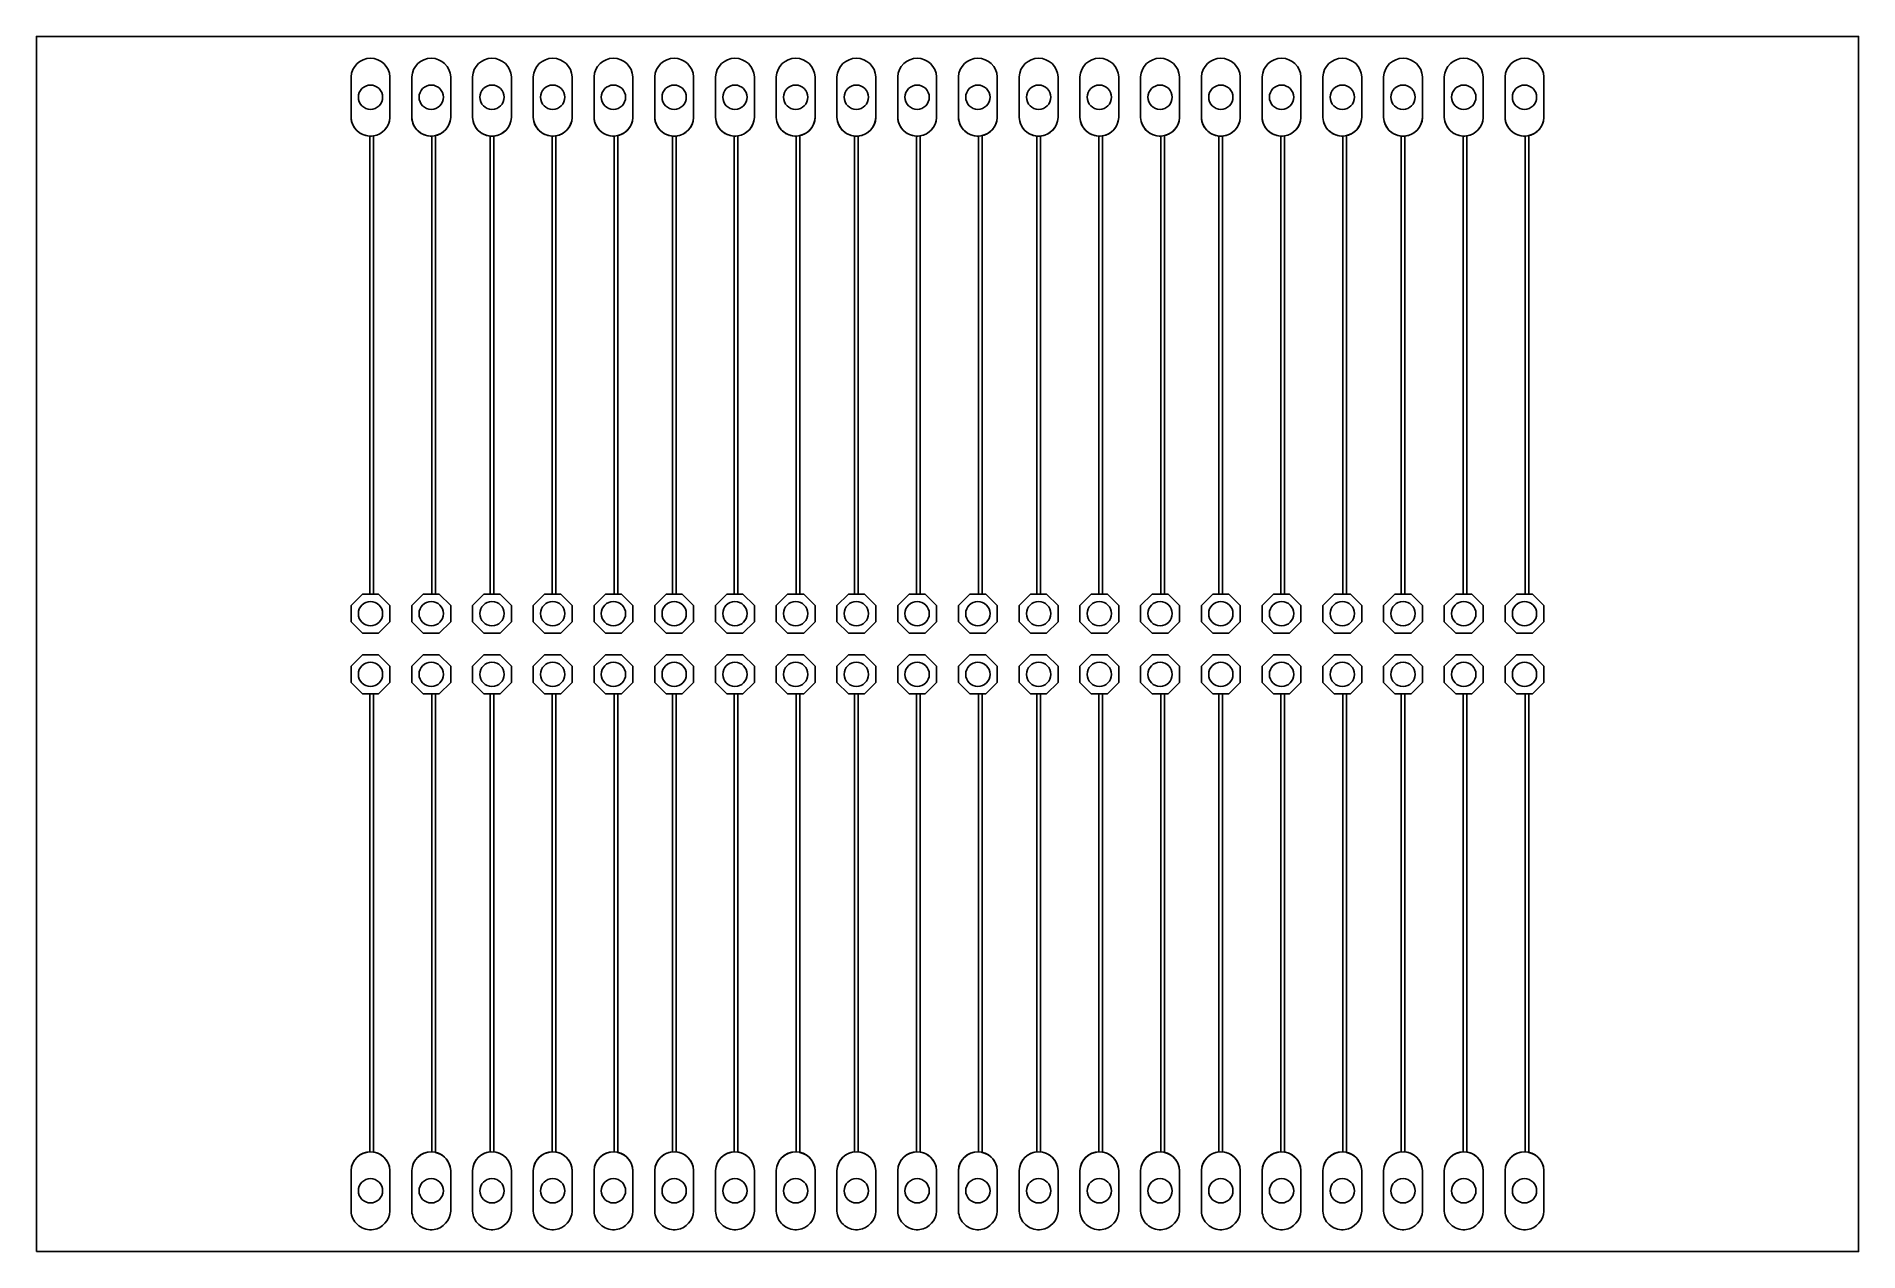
# Model space of a CAD drawing. Header units: millimetres. Extents: x 10.2 to 86.4, y 12.7 to 63.5.
import ezdxf

# ---------------------------------------------------------------- set-up
doc = ezdxf.new("R2010")
doc.units = ezdxf.units.MM

msp = doc.modelspace()

# ---------------------------------------------------------------- linework, layer by layer
at = {"layer": '16_copper'}
for points in [[(24.249, 59.342, 0.357805), (24.943, 60.107), (24.943, 61.813, 0.952078), (23.317, 61.813), (23.317, 60.107), (23.325, 60.028), (23.341, 59.949), (23.364, 59.873), (23.394, 59.799), (23.432, 59.729), (23.476, 59.662), (23.527, 59.601), (23.584, 59.544), (23.645, 59.494), (23.712, 59.449), (23.782, 59.412), (23.856, 59.381), (23.932, 59.358), (24.011, 59.342), (24.09, 59.334), (24.17, 59.334)], [(26.789, 59.342, 0.357805), (27.483, 60.107), (27.483, 61.813, 0.952078), (25.857, 61.813), (25.857, 60.107), (25.865, 60.028), (25.881, 59.949), (25.904, 59.873), (25.934, 59.799), (25.972, 59.729), (26.016, 59.662), (26.067, 59.601), (26.123, 59.544), (26.185, 59.494), (26.252, 59.449), (26.322, 59.412), (26.396, 59.381), (26.472, 59.358), (26.551, 59.342), (26.63, 59.334), (26.71, 59.334)], [(29.329, 59.342, 0.357805), (30.023, 60.107), (30.023, 61.813, 0.952078), (28.397, 61.813), (28.397, 60.107), (28.405, 60.028), (28.421, 59.949), (28.444, 59.873), (28.474, 59.799), (28.512, 59.729), (28.556, 59.662), (28.607, 59.601), (28.664, 59.544), (28.725, 59.494), (28.792, 59.449), (28.862, 59.412), (28.936, 59.381), (29.012, 59.358), (29.091, 59.342), (29.17, 59.334), (29.25, 59.334)], [(31.869, 59.342, 0.357805), (32.563, 60.107), (32.563, 61.813, 0.952078), (30.937, 61.813), (30.937, 60.107), (30.945, 60.028), (30.961, 59.949), (30.984, 59.873), (31.014, 59.799), (31.052, 59.729), (31.096, 59.662), (31.147, 59.601), (31.204, 59.544), (31.265, 59.494), (31.332, 59.449), (31.402, 59.412), (31.476, 59.381), (31.552, 59.358), (31.631, 59.342), (31.71, 59.334), (31.79, 59.334)], [(34.409, 59.342, 0.357805), (35.103, 60.107), (35.103, 61.813, 0.952078), (33.477, 61.813), (33.477, 60.107), (33.485, 60.028), (33.501, 59.949), (33.524, 59.873), (33.554, 59.799), (33.592, 59.729), (33.636, 59.662), (33.687, 59.601), (33.744, 59.544), (33.805, 59.494), (33.872, 59.449), (33.942, 59.412), (34.016, 59.381), (34.092, 59.358), (34.171, 59.342), (34.25, 59.334), (34.33, 59.334)], [(36.949, 59.342, 0.357805), (37.643, 60.107), (37.643, 61.813, 0.952078), (36.017, 61.813), (36.017, 60.107), (36.025, 60.028), (36.041, 59.949), (36.064, 59.873), (36.094, 59.799), (36.132, 59.729), (36.176, 59.662), (36.227, 59.601), (36.284, 59.544), (36.345, 59.494), (36.412, 59.449), (36.482, 59.412), (36.556, 59.381), (36.632, 59.358), (36.711, 59.342), (36.79, 59.334), (36.87, 59.334)], [(39.489, 59.342, 0.357805), (40.183, 60.107), (40.183, 61.813, 0.952078), (38.557, 61.813), (38.557, 60.107), (38.565, 60.028), (38.581, 59.949), (38.604, 59.873), (38.634, 59.799), (38.672, 59.729), (38.716, 59.662), (38.767, 59.601), (38.824, 59.544), (38.885, 59.494), (38.952, 59.449), (39.022, 59.412), (39.096, 59.381), (39.172, 59.358), (39.251, 59.342), (39.33, 59.334), (39.41, 59.334)], [(42.029, 59.342, 0.357805), (42.723, 60.107), (42.723, 61.813, 0.952078), (41.097, 61.813), (41.097, 60.107), (41.105, 60.028), (41.121, 59.949), (41.144, 59.873), (41.174, 59.799), (41.212, 59.729), (41.256, 59.662), (41.307, 59.601), (41.364, 59.544), (41.425, 59.494), (41.492, 59.449), (41.562, 59.412), (41.636, 59.381), (41.712, 59.358), (41.791, 59.342), (41.87, 59.334), (41.95, 59.334)], [(44.569, 59.342, 0.357805), (45.263, 60.107), (45.263, 61.813, 0.952078), (43.637, 61.813), (43.637, 60.107), (43.645, 60.028), (43.661, 59.949), (43.684, 59.873), (43.714, 59.799), (43.752, 59.729), (43.796, 59.662), (43.847, 59.601), (43.904, 59.544), (43.965, 59.494), (44.032, 59.449), (44.102, 59.412), (44.176, 59.381), (44.252, 59.358), (44.331, 59.342), (44.41, 59.334), (44.49, 59.334)], [(47.109, 59.342, 0.357805), (47.803, 60.107), (47.803, 61.813, 0.952078), (46.177, 61.813), (46.177, 60.107), (46.185, 60.028), (46.201, 59.949), (46.224, 59.873), (46.254, 59.799), (46.292, 59.729), (46.336, 59.662), (46.387, 59.601), (46.444, 59.544), (46.505, 59.494), (46.572, 59.449), (46.642, 59.412), (46.716, 59.381), (46.792, 59.358), (46.871, 59.342), (46.95, 59.334), (47.03, 59.334)], [(49.649, 59.342, 0.357805), (50.343, 60.107), (50.343, 61.813, 0.952078), (48.717, 61.813), (48.717, 60.107), (48.725, 60.028), (48.741, 59.949), (48.764, 59.873), (48.794, 59.799), (48.832, 59.729), (48.876, 59.662), (48.927, 59.601), (48.983, 59.544), (49.045, 59.494), (49.112, 59.449), (49.182, 59.412), (49.256, 59.381), (49.332, 59.358), (49.411, 59.342), (49.49, 59.334), (49.57, 59.334)], [(52.189, 59.342, 0.357805), (52.883, 60.107), (52.883, 61.813, 0.952078), (51.257, 61.813), (51.257, 60.107), (51.265, 60.028), (51.281, 59.949), (51.304, 59.873), (51.334, 59.799), (51.372, 59.729), (51.416, 59.662), (51.467, 59.601), (51.524, 59.544), (51.585, 59.494), (51.652, 59.449), (51.722, 59.412), (51.796, 59.381), (51.872, 59.358), (51.951, 59.342), (52.03, 59.334), (52.11, 59.334)], [(54.729, 59.342, 0.357805), (55.423, 60.107), (55.423, 61.813, 0.952078), (53.797, 61.813), (53.797, 60.107), (53.805, 60.028), (53.821, 59.949), (53.844, 59.873), (53.874, 59.799), (53.912, 59.729), (53.956, 59.662), (54.007, 59.601), (54.064, 59.544), (54.125, 59.494), (54.192, 59.449), (54.262, 59.412), (54.336, 59.381), (54.412, 59.358), (54.491, 59.342), (54.57, 59.334), (54.65, 59.334)], [(57.269, 59.342, 0.357805), (57.963, 60.107), (57.963, 61.813, 0.952078), (56.337, 61.813), (56.337, 60.107), (56.345, 60.028), (56.361, 59.949), (56.384, 59.873), (56.414, 59.799), (56.452, 59.729), (56.496, 59.662), (56.547, 59.601), (56.604, 59.544), (56.665, 59.494), (56.732, 59.449), (56.802, 59.412), (56.876, 59.381), (56.952, 59.358), (57.031, 59.342), (57.11, 59.334), (57.19, 59.334)], [(59.809, 59.342, 0.357805), (60.503, 60.107), (60.503, 61.813, 0.952078), (58.877, 61.813), (58.877, 60.107), (58.885, 60.028), (58.901, 59.949), (58.924, 59.873), (58.954, 59.799), (58.992, 59.729), (59.036, 59.662), (59.087, 59.601), (59.144, 59.544), (59.205, 59.494), (59.272, 59.449), (59.342, 59.412), (59.416, 59.381), (59.492, 59.358), (59.571, 59.342), (59.65, 59.334), (59.73, 59.334)], [(62.349, 59.342, 0.357805), (63.043, 60.107), (63.043, 61.813, 0.952078), (61.417, 61.813), (61.417, 60.107), (61.425, 60.028), (61.441, 59.949), (61.464, 59.873), (61.494, 59.799), (61.532, 59.729), (61.576, 59.662), (61.627, 59.601), (61.684, 59.544), (61.745, 59.494), (61.812, 59.449), (61.882, 59.412), (61.956, 59.381), (62.032, 59.358), (62.111, 59.342), (62.19, 59.334), (62.27, 59.334)], [(64.889, 59.342, 0.357805), (65.583, 60.107), (65.583, 61.813, 0.952078), (63.957, 61.813), (63.957, 60.107), (63.965, 60.028), (63.981, 59.949), (64.004, 59.873), (64.034, 59.799), (64.072, 59.729), (64.116, 59.662), (64.167, 59.601), (64.224, 59.544), (64.285, 59.494), (64.352, 59.449), (64.422, 59.412), (64.496, 59.381), (64.572, 59.358), (64.651, 59.342), (64.73, 59.334), (64.81, 59.334)], [(67.429, 59.342, 0.357805), (68.123, 60.107), (68.123, 61.813, 0.952078), (66.497, 61.813), (66.497, 60.107), (66.505, 60.028), (66.521, 59.949), (66.544, 59.873), (66.574, 59.799), (66.612, 59.729), (66.656, 59.662), (66.707, 59.601), (66.764, 59.544), (66.825, 59.494), (66.892, 59.449), (66.962, 59.412), (67.036, 59.381), (67.112, 59.358), (67.191, 59.342), (67.27, 59.334), (67.35, 59.334)], [(69.969, 59.342, 0.357805), (70.663, 60.107), (70.663, 61.813, 0.952078), (69.037, 61.813), (69.037, 60.107), (69.045, 60.028), (69.061, 59.949), (69.084, 59.873), (69.114, 59.799), (69.152, 59.729), (69.196, 59.662), (69.247, 59.601), (69.303, 59.544), (69.365, 59.494), (69.432, 59.449), (69.502, 59.412), (69.576, 59.381), (69.652, 59.358), (69.731, 59.342), (69.81, 59.334), (69.89, 59.334)], [(72.509, 59.342, 0.357805), (73.203, 60.107), (73.203, 61.813, 0.952078), (71.577, 61.813), (71.577, 60.107), (71.585, 60.028), (71.601, 59.949), (71.624, 59.873), (71.654, 59.799), (71.692, 59.729), (71.736, 59.662), (71.787, 59.601), (71.844, 59.544), (71.905, 59.494), (71.972, 59.449), (72.042, 59.412), (72.116, 59.381), (72.192, 59.358), (72.271, 59.342), (72.35, 59.334), (72.43, 59.334)], [(24.249, 13.622, 0.357805), (24.943, 14.387), (24.943, 16.093, 0.952078), (23.317, 16.093), (23.317, 14.387), (23.325, 14.308), (23.341, 14.229), (23.364, 14.153), (23.394, 14.079), (23.432, 14.009), (23.476, 13.942), (23.527, 13.881), (23.584, 13.824), (23.645, 13.774), (23.712, 13.729), (23.782, 13.692), (23.856, 13.661), (23.932, 13.638), (24.011, 13.622), (24.09, 13.614), (24.17, 13.614)], [(26.789, 13.622, 0.357805), (27.483, 14.387), (27.483, 16.093, 0.952078), (25.857, 16.093), (25.857, 14.387), (25.865, 14.308), (25.881, 14.229), (25.904, 14.153), (25.934, 14.079), (25.972, 14.009), (26.016, 13.942), (26.067, 13.881), (26.123, 13.824), (26.185, 13.774), (26.252, 13.729), (26.322, 13.692), (26.396, 13.661), (26.472, 13.638), (26.551, 13.622), (26.63, 13.614), (26.71, 13.614)], [(29.329, 13.622, 0.357805), (30.023, 14.387), (30.023, 16.093, 0.952078), (28.397, 16.093), (28.397, 14.387), (28.405, 14.308), (28.421, 14.229), (28.444, 14.153), (28.474, 14.079), (28.512, 14.009), (28.556, 13.942), (28.607, 13.881), (28.664, 13.824), (28.725, 13.774), (28.792, 13.729), (28.862, 13.692), (28.936, 13.661), (29.012, 13.638), (29.091, 13.622), (29.17, 13.614), (29.25, 13.614)], [(31.869, 13.622, 0.357805), (32.563, 14.387), (32.563, 16.093, 0.952078), (30.937, 16.093), (30.937, 14.387), (30.945, 14.308), (30.961, 14.229), (30.984, 14.153), (31.014, 14.079), (31.052, 14.009), (31.096, 13.942), (31.147, 13.881), (31.204, 13.824), (31.265, 13.774), (31.332, 13.729), (31.402, 13.692), (31.476, 13.661), (31.552, 13.638), (31.631, 13.622), (31.71, 13.614), (31.79, 13.614)], [(34.409, 13.622, 0.357805), (35.103, 14.387), (35.103, 16.093, 0.952078), (33.477, 16.093), (33.477, 14.387), (33.485, 14.308), (33.501, 14.229), (33.524, 14.153), (33.554, 14.079), (33.592, 14.009), (33.636, 13.942), (33.687, 13.881), (33.744, 13.824), (33.805, 13.774), (33.872, 13.729), (33.942, 13.692), (34.016, 13.661), (34.092, 13.638), (34.171, 13.622), (34.25, 13.614), (34.33, 13.614)], [(36.949, 13.622, 0.357805), (37.643, 14.387), (37.643, 16.093, 0.952078), (36.017, 16.093), (36.017, 14.387), (36.025, 14.308), (36.041, 14.229), (36.064, 14.153), (36.094, 14.079), (36.132, 14.009), (36.176, 13.942), (36.227, 13.881), (36.284, 13.824), (36.345, 13.774), (36.412, 13.729), (36.482, 13.692), (36.556, 13.661), (36.632, 13.638), (36.711, 13.622), (36.79, 13.614), (36.87, 13.614)], [(39.489, 13.622, 0.357805), (40.183, 14.387), (40.183, 16.093, 0.952078), (38.557, 16.093), (38.557, 14.387), (38.565, 14.308), (38.581, 14.229), (38.604, 14.153), (38.634, 14.079), (38.672, 14.009), (38.716, 13.942), (38.767, 13.881), (38.824, 13.824), (38.885, 13.774), (38.952, 13.729), (39.022, 13.692), (39.096, 13.661), (39.172, 13.638), (39.251, 13.622), (39.33, 13.614), (39.41, 13.614)], [(42.029, 13.622, 0.357805), (42.723, 14.387), (42.723, 16.093, 0.952078), (41.097, 16.093), (41.097, 14.387), (41.105, 14.308), (41.121, 14.229), (41.144, 14.153), (41.174, 14.079), (41.212, 14.009), (41.256, 13.942), (41.307, 13.881), (41.364, 13.824), (41.425, 13.774), (41.492, 13.729), (41.562, 13.692), (41.636, 13.661), (41.712, 13.638), (41.791, 13.622), (41.87, 13.614), (41.95, 13.614)], [(44.569, 13.622, 0.357805), (45.263, 14.387), (45.263, 16.093, 0.952078), (43.637, 16.093), (43.637, 14.387), (43.645, 14.308), (43.661, 14.229), (43.684, 14.153), (43.714, 14.079), (43.752, 14.009), (43.796, 13.942), (43.847, 13.881), (43.904, 13.824), (43.965, 13.774), (44.032, 13.729), (44.102, 13.692), (44.176, 13.661), (44.252, 13.638), (44.331, 13.622), (44.41, 13.614), (44.49, 13.614)], [(47.109, 13.622, 0.357805), (47.803, 14.387), (47.803, 16.093, 0.952078), (46.177, 16.093), (46.177, 14.387), (46.185, 14.308), (46.201, 14.229), (46.224, 14.153), (46.254, 14.079), (46.292, 14.009), (46.336, 13.942), (46.387, 13.881), (46.444, 13.824), (46.505, 13.774), (46.572, 13.729), (46.642, 13.692), (46.716, 13.661), (46.792, 13.638), (46.871, 13.622), (46.95, 13.614), (47.03, 13.614)], [(49.649, 13.622, 0.357805), (50.343, 14.387), (50.343, 16.093, 0.952078), (48.717, 16.093), (48.717, 14.387), (48.725, 14.308), (48.741, 14.229), (48.764, 14.153), (48.794, 14.079), (48.832, 14.009), (48.876, 13.942), (48.927, 13.881), (48.983, 13.824), (49.045, 13.774), (49.112, 13.729), (49.182, 13.692), (49.256, 13.661), (49.332, 13.638), (49.411, 13.622), (49.49, 13.614), (49.57, 13.614)], [(52.189, 13.622, 0.357805), (52.883, 14.387), (52.883, 16.093, 0.952078), (51.257, 16.093), (51.257, 14.387), (51.265, 14.308), (51.281, 14.229), (51.304, 14.153), (51.334, 14.079), (51.372, 14.009), (51.416, 13.942), (51.467, 13.881), (51.524, 13.824), (51.585, 13.774), (51.652, 13.729), (51.722, 13.692), (51.796, 13.661), (51.872, 13.638), (51.951, 13.622), (52.03, 13.614), (52.11, 13.614)], [(54.729, 13.622, 0.357805), (55.423, 14.387), (55.423, 16.093, 0.952078), (53.797, 16.093), (53.797, 14.387), (53.805, 14.308), (53.821, 14.229), (53.844, 14.153), (53.874, 14.079), (53.912, 14.009), (53.956, 13.942), (54.007, 13.881), (54.064, 13.824), (54.125, 13.774), (54.192, 13.729), (54.262, 13.692), (54.336, 13.661), (54.412, 13.638), (54.491, 13.622), (54.57, 13.614), (54.65, 13.614)], [(57.269, 13.622, 0.357805), (57.963, 14.387), (57.963, 16.093, 0.952078), (56.337, 16.093), (56.337, 14.387), (56.345, 14.308), (56.361, 14.229), (56.384, 14.153), (56.414, 14.079), (56.452, 14.009), (56.496, 13.942), (56.547, 13.881), (56.604, 13.824), (56.665, 13.774), (56.732, 13.729), (56.802, 13.692), (56.876, 13.661), (56.952, 13.638), (57.031, 13.622), (57.11, 13.614), (57.19, 13.614)], [(59.809, 13.622, 0.357805), (60.503, 14.387), (60.503, 16.093, 0.952078), (58.877, 16.093), (58.877, 14.387), (58.885, 14.308), (58.901, 14.229), (58.924, 14.153), (58.954, 14.079), (58.992, 14.009), (59.036, 13.942), (59.087, 13.881), (59.144, 13.824), (59.205, 13.774), (59.272, 13.729), (59.342, 13.692), (59.416, 13.661), (59.492, 13.638), (59.571, 13.622), (59.65, 13.614), (59.73, 13.614)], [(62.349, 13.622, 0.357805), (63.043, 14.387), (63.043, 16.093, 0.952078), (61.417, 16.093), (61.417, 14.387), (61.425, 14.308), (61.441, 14.229), (61.464, 14.153), (61.494, 14.079), (61.532, 14.009), (61.576, 13.942), (61.627, 13.881), (61.684, 13.824), (61.745, 13.774), (61.812, 13.729), (61.882, 13.692), (61.956, 13.661), (62.032, 13.638), (62.111, 13.622), (62.19, 13.614), (62.27, 13.614)], [(64.889, 13.622, 0.357805), (65.583, 14.387), (65.583, 16.093, 0.952078), (63.957, 16.093), (63.957, 14.387), (63.965, 14.308), (63.981, 14.229), (64.004, 14.153), (64.034, 14.079), (64.072, 14.009), (64.116, 13.942), (64.167, 13.881), (64.224, 13.824), (64.285, 13.774), (64.352, 13.729), (64.422, 13.692), (64.496, 13.661), (64.572, 13.638), (64.651, 13.622), (64.73, 13.614), (64.81, 13.614)], [(67.429, 13.622, 0.357805), (68.123, 14.387), (68.123, 16.093, 0.952078), (66.497, 16.093), (66.497, 14.387), (66.505, 14.308), (66.521, 14.229), (66.544, 14.153), (66.574, 14.079), (66.612, 14.009), (66.656, 13.942), (66.707, 13.881), (66.764, 13.824), (66.825, 13.774), (66.892, 13.729), (66.962, 13.692), (67.036, 13.661), (67.112, 13.638), (67.191, 13.622), (67.27, 13.614), (67.35, 13.614)], [(69.969, 13.622, 0.357805), (70.663, 14.387), (70.663, 16.093, 0.952078), (69.037, 16.093), (69.037, 14.387), (69.045, 14.308), (69.061, 14.229), (69.084, 14.153), (69.114, 14.079), (69.152, 14.009), (69.196, 13.942), (69.247, 13.881), (69.303, 13.824), (69.365, 13.774), (69.432, 13.729), (69.502, 13.692), (69.576, 13.661), (69.652, 13.638), (69.731, 13.622), (69.81, 13.614), (69.89, 13.614)], [(72.509, 13.622, 0.357805), (73.203, 14.387), (73.203, 16.093, 0.952078), (71.577, 16.093), (71.577, 14.387), (71.585, 14.308), (71.601, 14.229), (71.624, 14.153), (71.654, 14.079), (71.692, 14.009), (71.736, 13.942), (71.787, 13.881), (71.844, 13.824), (71.905, 13.774), (71.972, 13.729), (72.042, 13.692), (72.116, 13.661), (72.192, 13.638), (72.271, 13.622), (72.35, 13.614), (72.43, 13.614)]]:
    msp.add_lwpolyline(points, format="xyb", close=True, dxfattribs=at)
for points in [[(24.943, 39.033), (24.943, 39.707), (24.467, 40.183), (23.793, 40.183), (23.317, 39.707), (23.317, 39.033), (23.793, 38.557), (24.467, 38.557)], [(27.483, 39.033), (27.483, 39.707), (27.007, 40.183), (26.333, 40.183), (25.857, 39.707), (25.857, 39.033), (26.333, 38.557), (27.007, 38.557)], [(30.023, 39.033), (30.023, 39.707), (29.547, 40.183), (28.873, 40.183), (28.397, 39.707), (28.397, 39.033), (28.873, 38.557), (29.547, 38.557)], [(32.563, 39.033), (32.563, 39.707), (32.087, 40.183), (31.413, 40.183), (30.937, 39.707), (30.937, 39.033), (31.413, 38.557), (32.087, 38.557)], [(35.103, 39.033), (35.103, 39.707), (34.627, 40.183), (33.953, 40.183), (33.477, 39.707), (33.477, 39.033), (33.953, 38.557), (34.627, 38.557)], [(37.643, 39.033), (37.643, 39.707), (37.167, 40.183), (36.493, 40.183), (36.017, 39.707), (36.017, 39.033), (36.493, 38.557), (37.167, 38.557)], [(40.183, 39.033), (40.183, 39.707), (39.707, 40.183), (39.033, 40.183), (38.557, 39.707), (38.557, 39.033), (39.033, 38.557), (39.707, 38.557)], [(42.723, 39.033), (42.723, 39.707), (42.247, 40.183), (41.573, 40.183), (41.097, 39.707), (41.097, 39.033), (41.573, 38.557), (42.247, 38.557)], [(45.263, 39.033), (45.263, 39.707), (44.787, 40.183), (44.113, 40.183), (43.637, 39.707), (43.637, 39.033), (44.113, 38.557), (44.787, 38.557)], [(47.803, 39.033), (47.803, 39.707), (47.327, 40.183), (46.653, 40.183), (46.177, 39.707), (46.177, 39.033), (46.653, 38.557), (47.327, 38.557)], [(50.343, 39.033), (50.343, 39.707), (49.867, 40.183), (49.193, 40.183), (48.717, 39.707), (48.717, 39.033), (49.193, 38.557), (49.867, 38.557)], [(52.883, 39.033), (52.883, 39.707), (52.407, 40.183), (51.733, 40.183), (51.257, 39.707), (51.257, 39.033), (51.733, 38.557), (52.407, 38.557)], [(55.423, 39.033), (55.423, 39.707), (54.947, 40.183), (54.273, 40.183), (53.797, 39.707), (53.797, 39.033), (54.273, 38.557), (54.947, 38.557)], [(57.963, 39.033), (57.963, 39.707), (57.487, 40.183), (56.813, 40.183), (56.337, 39.707), (56.337, 39.033), (56.813, 38.557), (57.487, 38.557)], [(60.503, 39.033), (60.503, 39.707), (60.027, 40.183), (59.353, 40.183), (58.877, 39.707), (58.877, 39.033), (59.353, 38.557), (60.027, 38.557)], [(63.043, 39.033), (63.043, 39.707), (62.567, 40.183), (61.893, 40.183), (61.417, 39.707), (61.417, 39.033), (61.893, 38.557), (62.567, 38.557)], [(65.583, 39.033), (65.583, 39.707), (65.107, 40.183), (64.433, 40.183), (63.957, 39.707), (63.957, 39.033), (64.433, 38.557), (65.107, 38.557)], [(68.123, 39.033), (68.123, 39.707), (67.647, 40.183), (66.973, 40.183), (66.497, 39.707), (66.497, 39.033), (66.973, 38.557), (67.647, 38.557)], [(70.663, 39.033), (70.663, 39.707), (70.187, 40.183), (69.513, 40.183), (69.037, 39.707), (69.037, 39.033), (69.513, 38.557), (70.187, 38.557)], [(73.203, 39.033), (73.203, 39.707), (72.727, 40.183), (72.053, 40.183), (71.577, 39.707), (71.577, 39.033), (72.053, 38.557), (72.727, 38.557)], [(24.943, 36.493), (24.943, 37.167), (24.467, 37.643), (23.793, 37.643), (23.317, 37.167), (23.317, 36.493), (23.793, 36.017), (24.467, 36.017)], [(27.483, 36.493), (27.483, 37.167), (27.007, 37.643), (26.333, 37.643), (25.857, 37.167), (25.857, 36.493), (26.333, 36.017), (27.007, 36.017)], [(30.023, 36.493), (30.023, 37.167), (29.547, 37.643), (28.873, 37.643), (28.397, 37.167), (28.397, 36.493), (28.873, 36.017), (29.547, 36.017)], [(32.563, 36.493), (32.563, 37.167), (32.087, 37.643), (31.413, 37.643), (30.937, 37.167), (30.937, 36.493), (31.413, 36.017), (32.087, 36.017)], [(35.103, 36.493), (35.103, 37.167), (34.627, 37.643), (33.953, 37.643), (33.477, 37.167), (33.477, 36.493), (33.953, 36.017), (34.627, 36.017)], [(37.643, 36.493), (37.643, 37.167), (37.167, 37.643), (36.493, 37.643), (36.017, 37.167), (36.017, 36.493), (36.493, 36.017), (37.167, 36.017)], [(40.183, 36.493), (40.183, 37.167), (39.707, 37.643), (39.033, 37.643), (38.557, 37.167), (38.557, 36.493), (39.033, 36.017), (39.707, 36.017)], [(42.723, 36.493), (42.723, 37.167), (42.247, 37.643), (41.573, 37.643), (41.097, 37.167), (41.097, 36.493), (41.573, 36.017), (42.247, 36.017)], [(45.263, 36.493), (45.263, 37.167), (44.787, 37.643), (44.113, 37.643), (43.637, 37.167), (43.637, 36.493), (44.113, 36.017), (44.787, 36.017)], [(47.803, 36.493), (47.803, 37.167), (47.327, 37.643), (46.653, 37.643), (46.177, 37.167), (46.177, 36.493), (46.653, 36.017), (47.327, 36.017)], [(50.343, 36.493), (50.343, 37.167), (49.867, 37.643), (49.193, 37.643), (48.717, 37.167), (48.717, 36.493), (49.193, 36.017), (49.867, 36.017)], [(52.883, 36.493), (52.883, 37.167), (52.407, 37.643), (51.733, 37.643), (51.257, 37.167), (51.257, 36.493), (51.733, 36.017), (52.407, 36.017)], [(55.423, 36.493), (55.423, 37.167), (54.947, 37.643), (54.273, 37.643), (53.797, 37.167), (53.797, 36.493), (54.273, 36.017), (54.947, 36.017)], [(57.963, 36.493), (57.963, 37.167), (57.487, 37.643), (56.813, 37.643), (56.337, 37.167), (56.337, 36.493), (56.813, 36.017), (57.487, 36.017)], [(60.503, 36.493), (60.503, 37.167), (60.027, 37.643), (59.353, 37.643), (58.877, 37.167), (58.877, 36.493), (59.353, 36.017), (60.027, 36.017)], [(63.043, 36.493), (63.043, 37.167), (62.567, 37.643), (61.893, 37.643), (61.417, 37.167), (61.417, 36.493), (61.893, 36.017), (62.567, 36.017)], [(65.583, 36.493), (65.583, 37.167), (65.107, 37.643), (64.433, 37.643), (63.957, 37.167), (63.957, 36.493), (64.433, 36.017), (65.107, 36.017)], [(68.123, 36.493), (68.123, 37.167), (67.647, 37.643), (66.973, 37.643), (66.497, 37.167), (66.497, 36.493), (66.973, 36.017), (67.647, 36.017)], [(70.663, 36.493), (70.663, 37.167), (70.187, 37.643), (69.513, 37.643), (69.037, 37.167), (69.037, 36.493), (69.513, 36.017), (70.187, 36.017)], [(73.203, 36.493), (73.203, 37.167), (72.727, 37.643), (72.053, 37.643), (71.577, 37.167), (71.577, 36.493), (72.053, 36.017), (72.727, 36.017)]]:
    msp.add_lwpolyline(points, close=True, dxfattribs=at)
at = {"layer": '1_copper'}
for points in [[(24.943, 39.033), (24.943, 39.707), (24.467, 40.183), (24.257, 40.183), (24.257, 59.344, 0.355127), (24.943, 60.107), (24.943, 61.813, 0.952078), (23.317, 61.813), (23.317, 60.107, 0.390877), (24.105, 59.334), (24.105, 40.183), (23.793, 40.183), (23.317, 39.707), (23.317, 39.033), (23.793, 38.557), (24.467, 38.557)], [(27.483, 39.033), (27.483, 39.707), (27.007, 40.183), (26.848, 40.183), (26.848, 59.354, 0.337293), (27.483, 60.107), (27.483, 61.813, 0.952078), (25.857, 61.813), (25.857, 60.107, 0.408995), (26.695, 59.334), (26.695, 40.183), (26.333, 40.183), (25.857, 39.707), (25.857, 39.033), (26.333, 38.557), (27.007, 38.557)], [(30.023, 39.033), (30.023, 39.707), (29.547, 40.183), (29.286, 40.183), (29.286, 59.338, 0.372931), (30.023, 60.107), (30.023, 61.813, 0.952078), (28.397, 61.813), (28.397, 60.107, 0.372931), (29.134, 59.338), (29.134, 40.183), (28.873, 40.183), (28.397, 39.707), (28.397, 39.033), (28.873, 38.557), (29.547, 38.557)], [(32.563, 39.033), (32.563, 39.707), (32.087, 40.183), (31.877, 40.183), (31.877, 59.344, 0.355127), (32.563, 60.107), (32.563, 61.813, 0.952078), (30.937, 61.813), (30.937, 60.107, 0.390877), (31.725, 59.334), (31.725, 40.183), (31.413, 40.183), (30.937, 39.707), (30.937, 39.033), (31.413, 38.557), (32.087, 38.557)], [(35.103, 39.033), (35.103, 39.707), (34.627, 40.183), (34.468, 40.183), (34.468, 59.354, 0.337293), (35.103, 60.107), (35.103, 61.813, 0.952078), (33.477, 61.813), (33.477, 60.107, 0.408995), (34.315, 59.334), (34.315, 40.183), (33.953, 40.183), (33.477, 39.707), (33.477, 39.033), (33.953, 38.557), (34.627, 38.557)], [(37.643, 39.033), (37.643, 39.707), (37.167, 40.183), (36.906, 40.183), (36.906, 59.338, 0.372931), (37.643, 60.107), (37.643, 61.813, 0.952078), (36.017, 61.813), (36.017, 60.107, 0.372931), (36.754, 59.338), (36.754, 40.183), (36.493, 40.183), (36.017, 39.707), (36.017, 39.033), (36.493, 38.557), (37.167, 38.557)], [(40.183, 39.033), (40.183, 39.707), (39.707, 40.183), (39.497, 40.183), (39.497, 59.344, 0.355127), (40.183, 60.107), (40.183, 61.813, 0.952078), (38.557, 61.813), (38.557, 60.107, 0.390877), (39.345, 59.334), (39.345, 40.183), (39.033, 40.183), (38.557, 39.707), (38.557, 39.033), (39.033, 38.557), (39.707, 38.557)], [(42.723, 39.033), (42.723, 39.707), (42.247, 40.183), (42.088, 40.183), (42.088, 59.354, 0.337293), (42.723, 60.107), (42.723, 61.813, 0.952078), (41.097, 61.813), (41.097, 60.107, 0.408995), (41.935, 59.334), (41.935, 40.183), (41.573, 40.183), (41.097, 39.707), (41.097, 39.033), (41.573, 38.557), (42.247, 38.557)], [(45.263, 39.033), (45.263, 39.707), (44.787, 40.183), (44.526, 40.183), (44.526, 59.338, 0.372931), (45.263, 60.107), (45.263, 61.813, 0.952078), (43.637, 61.813), (43.637, 60.107, 0.372931), (44.374, 59.338), (44.374, 40.183), (44.113, 40.183), (43.637, 39.707), (43.637, 39.033), (44.113, 38.557), (44.787, 38.557)], [(47.803, 39.033), (47.803, 39.707), (47.327, 40.183), (47.117, 40.183), (47.117, 59.344, 0.355127), (47.803, 60.107), (47.803, 61.813, 0.952078), (46.177, 61.813), (46.177, 60.107, 0.390877), (46.965, 59.334), (46.965, 40.183), (46.653, 40.183), (46.177, 39.707), (46.177, 39.033), (46.653, 38.557), (47.327, 38.557)], [(50.343, 39.033), (50.343, 39.707), (49.867, 40.183), (49.708, 40.183), (49.708, 59.354, 0.337293), (50.343, 60.107), (50.343, 61.813, 0.952078), (48.717, 61.813), (48.717, 60.107, 0.408995), (49.555, 59.334), (49.555, 40.183), (49.193, 40.183), (48.717, 39.707), (48.717, 39.033), (49.193, 38.557), (49.867, 38.557)], [(52.883, 39.033), (52.883, 39.707), (52.407, 40.183), (52.146, 40.183), (52.146, 59.338, 0.372931), (52.883, 60.107), (52.883, 61.813, 0.952078), (51.257, 61.813), (51.257, 60.107, 0.372931), (51.994, 59.338), (51.994, 40.183), (51.733, 40.183), (51.257, 39.707), (51.257, 39.033), (51.733, 38.557), (52.407, 38.557)], [(55.423, 39.033), (55.423, 39.707), (54.947, 40.183), (54.737, 40.183), (54.737, 59.344, 0.355127), (55.423, 60.107), (55.423, 61.813, 0.952078), (53.797, 61.813), (53.797, 60.107, 0.390877), (54.585, 59.334), (54.585, 40.183), (54.273, 40.183), (53.797, 39.707), (53.797, 39.033), (54.273, 38.557), (54.947, 38.557)], [(57.963, 39.033), (57.963, 39.707), (57.487, 40.183), (57.328, 40.183), (57.328, 59.354, 0.337293), (57.963, 60.107), (57.963, 61.813, 0.952078), (56.337, 61.813), (56.337, 60.107, 0.408995), (57.175, 59.334), (57.175, 40.183), (56.813, 40.183), (56.337, 39.707), (56.337, 39.033), (56.813, 38.557), (57.487, 38.557)], [(60.503, 39.033), (60.503, 39.707), (60.027, 40.183), (59.766, 40.183), (59.766, 59.338, 0.372931), (60.503, 60.107), (60.503, 61.813, 0.952078), (58.877, 61.813), (58.877, 60.107, 0.372931), (59.614, 59.338), (59.614, 40.183), (59.353, 40.183), (58.877, 39.707), (58.877, 39.033), (59.353, 38.557), (60.027, 38.557)], [(63.043, 39.033), (63.043, 39.707), (62.567, 40.183), (62.357, 40.183), (62.357, 59.344, 0.355127), (63.043, 60.107), (63.043, 61.813, 0.952078), (61.417, 61.813), (61.417, 60.107, 0.390877), (62.205, 59.334), (62.205, 40.183), (61.893, 40.183), (61.417, 39.707), (61.417, 39.033), (61.893, 38.557), (62.567, 38.557)], [(65.583, 39.033), (65.583, 39.707), (65.107, 40.183), (64.948, 40.183), (64.948, 59.354, 0.337293), (65.583, 60.107), (65.583, 61.813, 0.952078), (63.957, 61.813), (63.957, 60.107, 0.408995), (64.795, 59.334), (64.795, 40.183), (64.433, 40.183), (63.957, 39.707), (63.957, 39.033), (64.433, 38.557), (65.107, 38.557)], [(68.123, 39.033), (68.123, 39.707), (67.647, 40.183), (67.386, 40.183), (67.386, 59.338, 0.372931), (68.123, 60.107), (68.123, 61.813, 0.952078), (66.497, 61.813), (66.497, 60.107, 0.372931), (67.234, 59.338), (67.234, 40.183), (66.973, 40.183), (66.497, 39.707), (66.497, 39.033), (66.973, 38.557), (67.647, 38.557)], [(70.663, 39.033), (70.663, 39.707), (70.187, 40.183), (69.977, 40.183), (69.977, 59.344, 0.355127), (70.663, 60.107), (70.663, 61.813, 0.952078), (69.037, 61.813), (69.037, 60.107, 0.390877), (69.825, 59.334), (69.825, 40.183), (69.513, 40.183), (69.037, 39.707), (69.037, 39.033), (69.513, 38.557), (70.187, 38.557)], [(73.203, 39.033), (73.203, 39.707), (72.727, 40.183), (72.568, 40.183), (72.568, 59.354, 0.337293), (73.203, 60.107), (73.203, 61.813, 0.952078), (71.577, 61.813), (71.577, 60.107, 0.408995), (72.415, 59.334), (72.415, 40.183), (72.053, 40.183), (71.577, 39.707), (71.577, 39.033), (72.053, 38.557), (72.727, 38.557)], [(24.249, 13.622, 0.357805), (24.943, 14.387), (24.943, 16.093, 0.355127), (24.257, 16.856), (24.257, 36.017), (24.467, 36.017), (24.943, 36.493), (24.943, 37.167), (24.467, 37.643), (23.793, 37.643), (23.317, 37.167), (23.317, 36.493), (23.793, 36.017), (24.105, 36.017), (24.105, 16.866, 0.390877), (23.317, 16.093), (23.317, 14.387), (23.325, 14.308), (23.341, 14.229), (23.364, 14.153), (23.394, 14.079), (23.432, 14.009), (23.476, 13.942), (23.527, 13.881), (23.584, 13.824), (23.645, 13.774), (23.712, 13.729), (23.782, 13.692), (23.856, 13.661), (23.932, 13.638), (24.011, 13.622), (24.09, 13.614), (24.17, 13.614)], [(26.789, 13.622, 0.357805), (27.483, 14.387), (27.483, 16.093, 0.337293), (26.848, 16.846), (26.848, 36.017), (27.007, 36.017), (27.483, 36.493), (27.483, 37.167), (27.007, 37.643), (26.333, 37.643), (25.857, 37.167), (25.857, 36.493), (26.333, 36.017), (26.695, 36.017), (26.695, 16.866, 0.408995), (25.857, 16.093), (25.857, 14.387), (25.865, 14.308), (25.881, 14.229), (25.904, 14.153), (25.934, 14.079), (25.972, 14.009), (26.016, 13.942), (26.067, 13.881), (26.123, 13.824), (26.185, 13.774), (26.252, 13.729), (26.322, 13.692), (26.396, 13.661), (26.472, 13.638), (26.551, 13.622), (26.63, 13.614), (26.71, 13.614)], [(29.329, 13.622, 0.357805), (30.023, 14.387), (30.023, 16.093, 0.372931), (29.286, 16.862), (29.286, 36.017), (29.547, 36.017), (30.023, 36.493), (30.023, 37.167), (29.547, 37.643), (28.873, 37.643), (28.397, 37.167), (28.397, 36.493), (28.873, 36.017), (29.134, 36.017), (29.134, 16.862, 0.372931), (28.397, 16.093), (28.397, 14.387), (28.405, 14.308), (28.421, 14.229), (28.444, 14.153), (28.474, 14.079), (28.512, 14.009), (28.556, 13.942), (28.607, 13.881), (28.664, 13.824), (28.725, 13.774), (28.792, 13.729), (28.862, 13.692), (28.936, 13.661), (29.012, 13.638), (29.091, 13.622), (29.17, 13.614), (29.25, 13.614)], [(31.869, 13.622, 0.357805), (32.563, 14.387), (32.563, 16.093, 0.355127), (31.877, 16.856), (31.877, 36.017), (32.087, 36.017), (32.563, 36.493), (32.563, 37.167), (32.087, 37.643), (31.413, 37.643), (30.937, 37.167), (30.937, 36.493), (31.413, 36.017), (31.725, 36.017), (31.725, 16.866, 0.390877), (30.937, 16.093), (30.937, 14.387), (30.945, 14.308), (30.961, 14.229), (30.984, 14.153), (31.014, 14.079), (31.052, 14.009), (31.096, 13.942), (31.147, 13.881), (31.204, 13.824), (31.265, 13.774), (31.332, 13.729), (31.402, 13.692), (31.476, 13.661), (31.552, 13.638), (31.631, 13.622), (31.71, 13.614), (31.79, 13.614)], [(34.409, 13.622, 0.357805), (35.103, 14.387), (35.103, 16.093, 0.337293), (34.468, 16.846), (34.468, 36.017), (34.627, 36.017), (35.103, 36.493), (35.103, 37.167), (34.627, 37.643), (33.953, 37.643), (33.477, 37.167), (33.477, 36.493), (33.953, 36.017), (34.315, 36.017), (34.315, 16.866, 0.408995), (33.477, 16.093), (33.477, 14.387), (33.485, 14.308), (33.501, 14.229), (33.524, 14.153), (33.554, 14.079), (33.592, 14.009), (33.636, 13.942), (33.687, 13.881), (33.744, 13.824), (33.805, 13.774), (33.872, 13.729), (33.942, 13.692), (34.016, 13.661), (34.092, 13.638), (34.171, 13.622), (34.25, 13.614), (34.33, 13.614)], [(36.949, 13.622, 0.357805), (37.643, 14.387), (37.643, 16.093, 0.372931), (36.906, 16.862), (36.906, 36.017), (37.167, 36.017), (37.643, 36.493), (37.643, 37.167), (37.167, 37.643), (36.493, 37.643), (36.017, 37.167), (36.017, 36.493), (36.493, 36.017), (36.754, 36.017), (36.754, 16.862, 0.372931), (36.017, 16.093), (36.017, 14.387), (36.025, 14.308), (36.041, 14.229), (36.064, 14.153), (36.094, 14.079), (36.132, 14.009), (36.176, 13.942), (36.227, 13.881), (36.284, 13.824), (36.345, 13.774), (36.412, 13.729), (36.482, 13.692), (36.556, 13.661), (36.632, 13.638), (36.711, 13.622), (36.79, 13.614), (36.87, 13.614)], [(39.489, 13.622, 0.357805), (40.183, 14.387), (40.183, 16.093, 0.355127), (39.497, 16.856), (39.497, 36.017), (39.707, 36.017), (40.183, 36.493), (40.183, 37.167), (39.707, 37.643), (39.033, 37.643), (38.557, 37.167), (38.557, 36.493), (39.033, 36.017), (39.345, 36.017), (39.345, 16.866, 0.390877), (38.557, 16.093), (38.557, 14.387), (38.565, 14.308), (38.581, 14.229), (38.604, 14.153), (38.634, 14.079), (38.672, 14.009), (38.716, 13.942), (38.767, 13.881), (38.824, 13.824), (38.885, 13.774), (38.952, 13.729), (39.022, 13.692), (39.096, 13.661), (39.172, 13.638), (39.251, 13.622), (39.33, 13.614), (39.41, 13.614)], [(42.029, 13.622, 0.357805), (42.723, 14.387), (42.723, 16.093, 0.337293), (42.088, 16.846), (42.088, 36.017), (42.247, 36.017), (42.723, 36.493), (42.723, 37.167), (42.247, 37.643), (41.573, 37.643), (41.097, 37.167), (41.097, 36.493), (41.573, 36.017), (41.935, 36.017), (41.935, 16.866, 0.408995), (41.097, 16.093), (41.097, 14.387), (41.105, 14.308), (41.121, 14.229), (41.144, 14.153), (41.174, 14.079), (41.212, 14.009), (41.256, 13.942), (41.307, 13.881), (41.364, 13.824), (41.425, 13.774), (41.492, 13.729), (41.562, 13.692), (41.636, 13.661), (41.712, 13.638), (41.791, 13.622), (41.87, 13.614), (41.95, 13.614)], [(44.569, 13.622, 0.357805), (45.263, 14.387), (45.263, 16.093, 0.372931), (44.526, 16.862), (44.526, 36.017), (44.787, 36.017), (45.263, 36.493), (45.263, 37.167), (44.787, 37.643), (44.113, 37.643), (43.637, 37.167), (43.637, 36.493), (44.113, 36.017), (44.374, 36.017), (44.374, 16.862, 0.372931), (43.637, 16.093), (43.637, 14.387), (43.645, 14.308), (43.661, 14.229), (43.684, 14.153), (43.714, 14.079), (43.752, 14.009), (43.796, 13.942), (43.847, 13.881), (43.904, 13.824), (43.965, 13.774), (44.032, 13.729), (44.102, 13.692), (44.176, 13.661), (44.252, 13.638), (44.331, 13.622), (44.41, 13.614), (44.49, 13.614)], [(47.109, 13.622, 0.357805), (47.803, 14.387), (47.803, 16.093, 0.355127), (47.117, 16.856), (47.117, 36.017), (47.327, 36.017), (47.803, 36.493), (47.803, 37.167), (47.327, 37.643), (46.653, 37.643), (46.177, 37.167), (46.177, 36.493), (46.653, 36.017), (46.965, 36.017), (46.965, 16.866, 0.390877), (46.177, 16.093), (46.177, 14.387), (46.185, 14.308), (46.201, 14.229), (46.224, 14.153), (46.254, 14.079), (46.292, 14.009), (46.336, 13.942), (46.387, 13.881), (46.444, 13.824), (46.505, 13.774), (46.572, 13.729), (46.642, 13.692), (46.716, 13.661), (46.792, 13.638), (46.871, 13.622), (46.95, 13.614), (47.03, 13.614)], [(49.649, 13.622, 0.357805), (50.343, 14.387), (50.343, 16.093, 0.337293), (49.708, 16.846), (49.708, 36.017), (49.867, 36.017), (50.343, 36.493), (50.343, 37.167), (49.867, 37.643), (49.193, 37.643), (48.717, 37.167), (48.717, 36.493), (49.193, 36.017), (49.555, 36.017), (49.555, 16.866, 0.408995), (48.717, 16.093), (48.717, 14.387), (48.725, 14.308), (48.741, 14.229), (48.764, 14.153), (48.794, 14.079), (48.832, 14.009), (48.876, 13.942), (48.927, 13.881), (48.983, 13.824), (49.045, 13.774), (49.112, 13.729), (49.182, 13.692), (49.256, 13.661), (49.332, 13.638), (49.411, 13.622), (49.49, 13.614), (49.57, 13.614)], [(52.189, 13.622, 0.357805), (52.883, 14.387), (52.883, 16.093, 0.372931), (52.146, 16.862), (52.146, 36.017), (52.407, 36.017), (52.883, 36.493), (52.883, 37.167), (52.407, 37.643), (51.733, 37.643), (51.257, 37.167), (51.257, 36.493), (51.733, 36.017), (51.994, 36.017), (51.994, 16.862, 0.372931), (51.257, 16.093), (51.257, 14.387), (51.265, 14.308), (51.281, 14.229), (51.304, 14.153), (51.334, 14.079), (51.372, 14.009), (51.416, 13.942), (51.467, 13.881), (51.524, 13.824), (51.585, 13.774), (51.652, 13.729), (51.722, 13.692), (51.796, 13.661), (51.872, 13.638), (51.951, 13.622), (52.03, 13.614), (52.11, 13.614)], [(54.729, 13.622, 0.357805), (55.423, 14.387), (55.423, 16.093, 0.355127), (54.737, 16.856), (54.737, 36.017), (54.947, 36.017), (55.423, 36.493), (55.423, 37.167), (54.947, 37.643), (54.273, 37.643), (53.797, 37.167), (53.797, 36.493), (54.273, 36.017), (54.585, 36.017), (54.585, 16.866, 0.390877), (53.797, 16.093), (53.797, 14.387), (53.805, 14.308), (53.821, 14.229), (53.844, 14.153), (53.874, 14.079), (53.912, 14.009), (53.956, 13.942), (54.007, 13.881), (54.064, 13.824), (54.125, 13.774), (54.192, 13.729), (54.262, 13.692), (54.336, 13.661), (54.412, 13.638), (54.491, 13.622), (54.57, 13.614), (54.65, 13.614)], [(57.269, 13.622, 0.357805), (57.963, 14.387), (57.963, 16.093, 0.337293), (57.328, 16.846), (57.328, 36.017), (57.487, 36.017), (57.963, 36.493), (57.963, 37.167), (57.487, 37.643), (56.813, 37.643), (56.337, 37.167), (56.337, 36.493), (56.813, 36.017), (57.175, 36.017), (57.175, 16.866, 0.408995), (56.337, 16.093), (56.337, 14.387), (56.345, 14.308), (56.361, 14.229), (56.384, 14.153), (56.414, 14.079), (56.452, 14.009), (56.496, 13.942), (56.547, 13.881), (56.604, 13.824), (56.665, 13.774), (56.732, 13.729), (56.802, 13.692), (56.876, 13.661), (56.952, 13.638), (57.031, 13.622), (57.11, 13.614), (57.19, 13.614)], [(59.809, 13.622, 0.357805), (60.503, 14.387), (60.503, 16.093, 0.372931), (59.766, 16.862), (59.766, 36.017), (60.027, 36.017), (60.503, 36.493), (60.503, 37.167), (60.027, 37.643), (59.353, 37.643), (58.877, 37.167), (58.877, 36.493), (59.353, 36.017), (59.614, 36.017), (59.614, 16.862, 0.372931), (58.877, 16.093), (58.877, 14.387), (58.885, 14.308), (58.901, 14.229), (58.924, 14.153), (58.954, 14.079), (58.992, 14.009), (59.036, 13.942), (59.087, 13.881), (59.144, 13.824), (59.205, 13.774), (59.272, 13.729), (59.342, 13.692), (59.416, 13.661), (59.492, 13.638), (59.571, 13.622), (59.65, 13.614), (59.73, 13.614)], [(62.349, 13.622, 0.357805), (63.043, 14.387), (63.043, 16.093, 0.355127), (62.357, 16.856), (62.357, 36.017), (62.567, 36.017), (63.043, 36.493), (63.043, 37.167), (62.567, 37.643), (61.893, 37.643), (61.417, 37.167), (61.417, 36.493), (61.893, 36.017), (62.205, 36.017), (62.205, 16.866, 0.390877), (61.417, 16.093), (61.417, 14.387), (61.425, 14.308), (61.441, 14.229), (61.464, 14.153), (61.494, 14.079), (61.532, 14.009), (61.576, 13.942), (61.627, 13.881), (61.684, 13.824), (61.745, 13.774), (61.812, 13.729), (61.882, 13.692), (61.956, 13.661), (62.032, 13.638), (62.111, 13.622), (62.19, 13.614), (62.27, 13.614)], [(64.889, 13.622, 0.357805), (65.583, 14.387), (65.583, 16.093, 0.337293), (64.948, 16.846), (64.948, 36.017), (65.107, 36.017), (65.583, 36.493), (65.583, 37.167), (65.107, 37.643), (64.433, 37.643), (63.957, 37.167), (63.957, 36.493), (64.433, 36.017), (64.795, 36.017), (64.795, 16.866, 0.408995), (63.957, 16.093), (63.957, 14.387), (63.965, 14.308), (63.981, 14.229), (64.004, 14.153), (64.034, 14.079), (64.072, 14.009), (64.116, 13.942), (64.167, 13.881), (64.224, 13.824), (64.285, 13.774), (64.352, 13.729), (64.422, 13.692), (64.496, 13.661), (64.572, 13.638), (64.651, 13.622), (64.73, 13.614), (64.81, 13.614)], [(67.429, 13.622, 0.357805), (68.123, 14.387), (68.123, 16.093, 0.372931), (67.386, 16.862), (67.386, 36.017), (67.647, 36.017), (68.123, 36.493), (68.123, 37.167), (67.647, 37.643), (66.973, 37.643), (66.497, 37.167), (66.497, 36.493), (66.973, 36.017), (67.234, 36.017), (67.234, 16.862, 0.372931), (66.497, 16.093), (66.497, 14.387), (66.505, 14.308), (66.521, 14.229), (66.544, 14.153), (66.574, 14.079), (66.612, 14.009), (66.656, 13.942), (66.707, 13.881), (66.764, 13.824), (66.825, 13.774), (66.892, 13.729), (66.962, 13.692), (67.036, 13.661), (67.112, 13.638), (67.191, 13.622), (67.27, 13.614), (67.35, 13.614)], [(69.969, 13.622, 0.357805), (70.663, 14.387), (70.663, 16.093, 0.355127), (69.977, 16.856), (69.977, 36.017), (70.187, 36.017), (70.663, 36.493), (70.663, 37.167), (70.187, 37.643), (69.513, 37.643), (69.037, 37.167), (69.037, 36.493), (69.513, 36.017), (69.825, 36.017), (69.825, 16.866, 0.390877), (69.037, 16.093), (69.037, 14.387), (69.045, 14.308), (69.061, 14.229), (69.084, 14.153), (69.114, 14.079), (69.152, 14.009), (69.196, 13.942), (69.247, 13.881), (69.303, 13.824), (69.365, 13.774), (69.432, 13.729), (69.502, 13.692), (69.576, 13.661), (69.652, 13.638), (69.731, 13.622), (69.81, 13.614), (69.89, 13.614)], [(72.509, 13.622, 0.357805), (73.203, 14.387), (73.203, 16.093, 0.337293), (72.568, 16.846), (72.568, 36.017), (72.727, 36.017), (73.203, 36.493), (73.203, 37.167), (72.727, 37.643), (72.053, 37.643), (71.577, 37.167), (71.577, 36.493), (72.053, 36.017), (72.415, 36.017), (72.415, 16.866, 0.408995), (71.577, 16.093), (71.577, 14.387), (71.585, 14.308), (71.601, 14.229), (71.624, 14.153), (71.654, 14.079), (71.692, 14.009), (71.736, 13.942), (71.787, 13.881), (71.844, 13.824), (71.905, 13.774), (71.972, 13.729), (72.042, 13.692), (72.116, 13.661), (72.192, 13.638), (72.271, 13.622), (72.35, 13.614), (72.43, 13.614)]]:
    msp.add_lwpolyline(points, format="xyb", close=True, dxfattribs=at)
at = {"layer": 'drills_PTH'}
for centre in [(24.13, 60.96), (26.67, 60.96), (29.21, 60.96), (31.75, 60.96), (34.29, 60.96), (36.83, 60.96), (39.37, 60.96), (41.91, 60.96), (44.45, 60.96), (46.99, 60.96), (49.53, 60.96), (52.07, 60.96), (54.61, 60.96), (57.15, 60.96), (59.69, 60.96), (62.23, 60.96), (64.77, 60.96), (67.31, 60.96), (69.85, 60.96), (72.39, 60.96), (24.13, 39.37), (26.67, 39.37), (29.21, 39.37), (31.75, 39.37), (34.29, 39.37), (36.83, 39.37), (39.37, 39.37), (41.91, 39.37), (44.45, 39.37), (46.99, 39.37), (49.53, 39.37), (52.07, 39.37), (54.61, 39.37), (57.15, 39.37), (59.69, 39.37), (62.23, 39.37), (64.77, 39.37), (67.31, 39.37), (69.85, 39.37), (72.39, 39.37), (24.13, 36.83), (26.67, 36.83), (29.21, 36.83), (31.75, 36.83), (34.29, 36.83), (36.83, 36.83), (39.37, 36.83), (41.91, 36.83), (44.45, 36.83), (46.99, 36.83), (49.53, 36.83), (52.07, 36.83), (54.61, 36.83), (57.15, 36.83), (59.69, 36.83), (62.23, 36.83), (64.77, 36.83), (67.31, 36.83), (69.85, 36.83), (72.39, 36.83), (24.13, 15.24), (26.67, 15.24), (29.21, 15.24), (31.75, 15.24), (34.29, 15.24), (36.83, 15.24), (39.37, 15.24), (41.91, 15.24), (44.45, 15.24), (46.99, 15.24), (49.53, 15.24), (52.07, 15.24), (54.61, 15.24), (57.15, 15.24), (59.69, 15.24), (62.23, 15.24), (64.77, 15.24), (67.31, 15.24), (69.85, 15.24), (72.39, 15.24)]:
    msp.add_circle(centre, 0.508, dxfattribs=at)
at = {"layer": 'outline'}
msp.add_lwpolyline([(10.16, 12.7), (86.36, 12.7), (86.36, 63.5), (10.16, 63.5), (10.16, 12.7)], close=True, dxfattribs=at)

doc.saveas('drawing.dxf')
